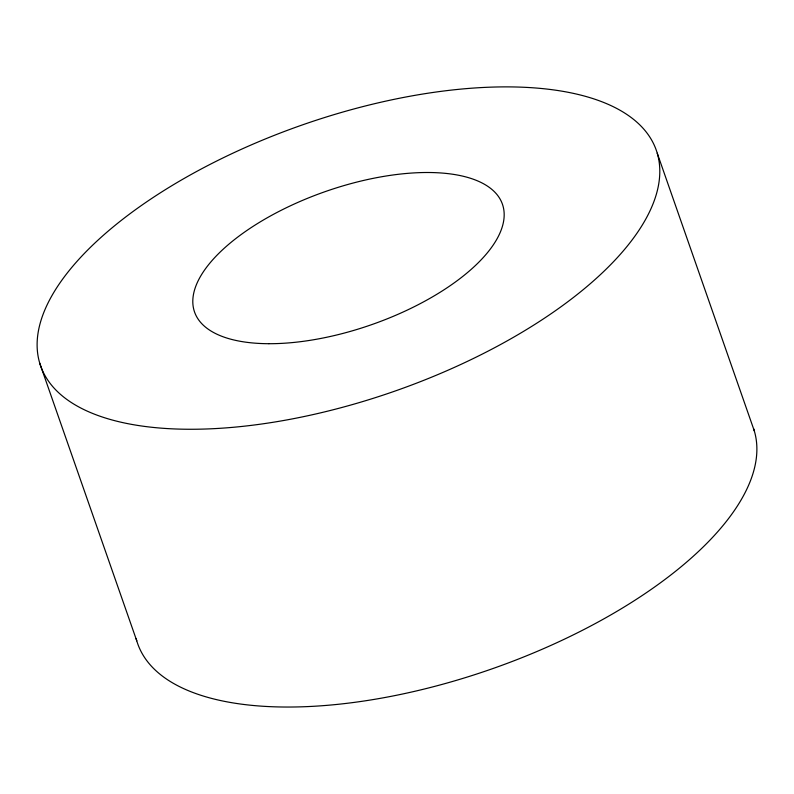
<?xml version="1.0" encoding="UTF-8"?>
<svg xmlns="http://www.w3.org/2000/svg" width="794" height="794" viewBox="0 0 794 794"><rect width="100%" height="100%" fill="white"/><g stroke="black" fill="none" stroke-linecap="round" stroke-linejoin="round"><path stroke-width="1.19" d="M657.234 153.173A326.175 140.905 -19.3 0 1 229.069 427.648A326.175 140.905 -19.3 0 1 159.098 193.627A326.175 140.905 -19.3 0 1 657.234 153.173L754.3 430.874M39.7 363.126L136.767 640.827M753.585 428.631A326.175 140.905 -19.3 0 1 486.007 670.93A326.175 140.905 -19.3 0 1 136.151 638.624M268.888 343.703A163.088 70.448 -19.3 0 0 504.16 215.829A163.088 70.448 -19.3 0 0 272.362 214.926A163.088 70.448 -19.3 0 0 268.888 343.703"/></g></svg>
